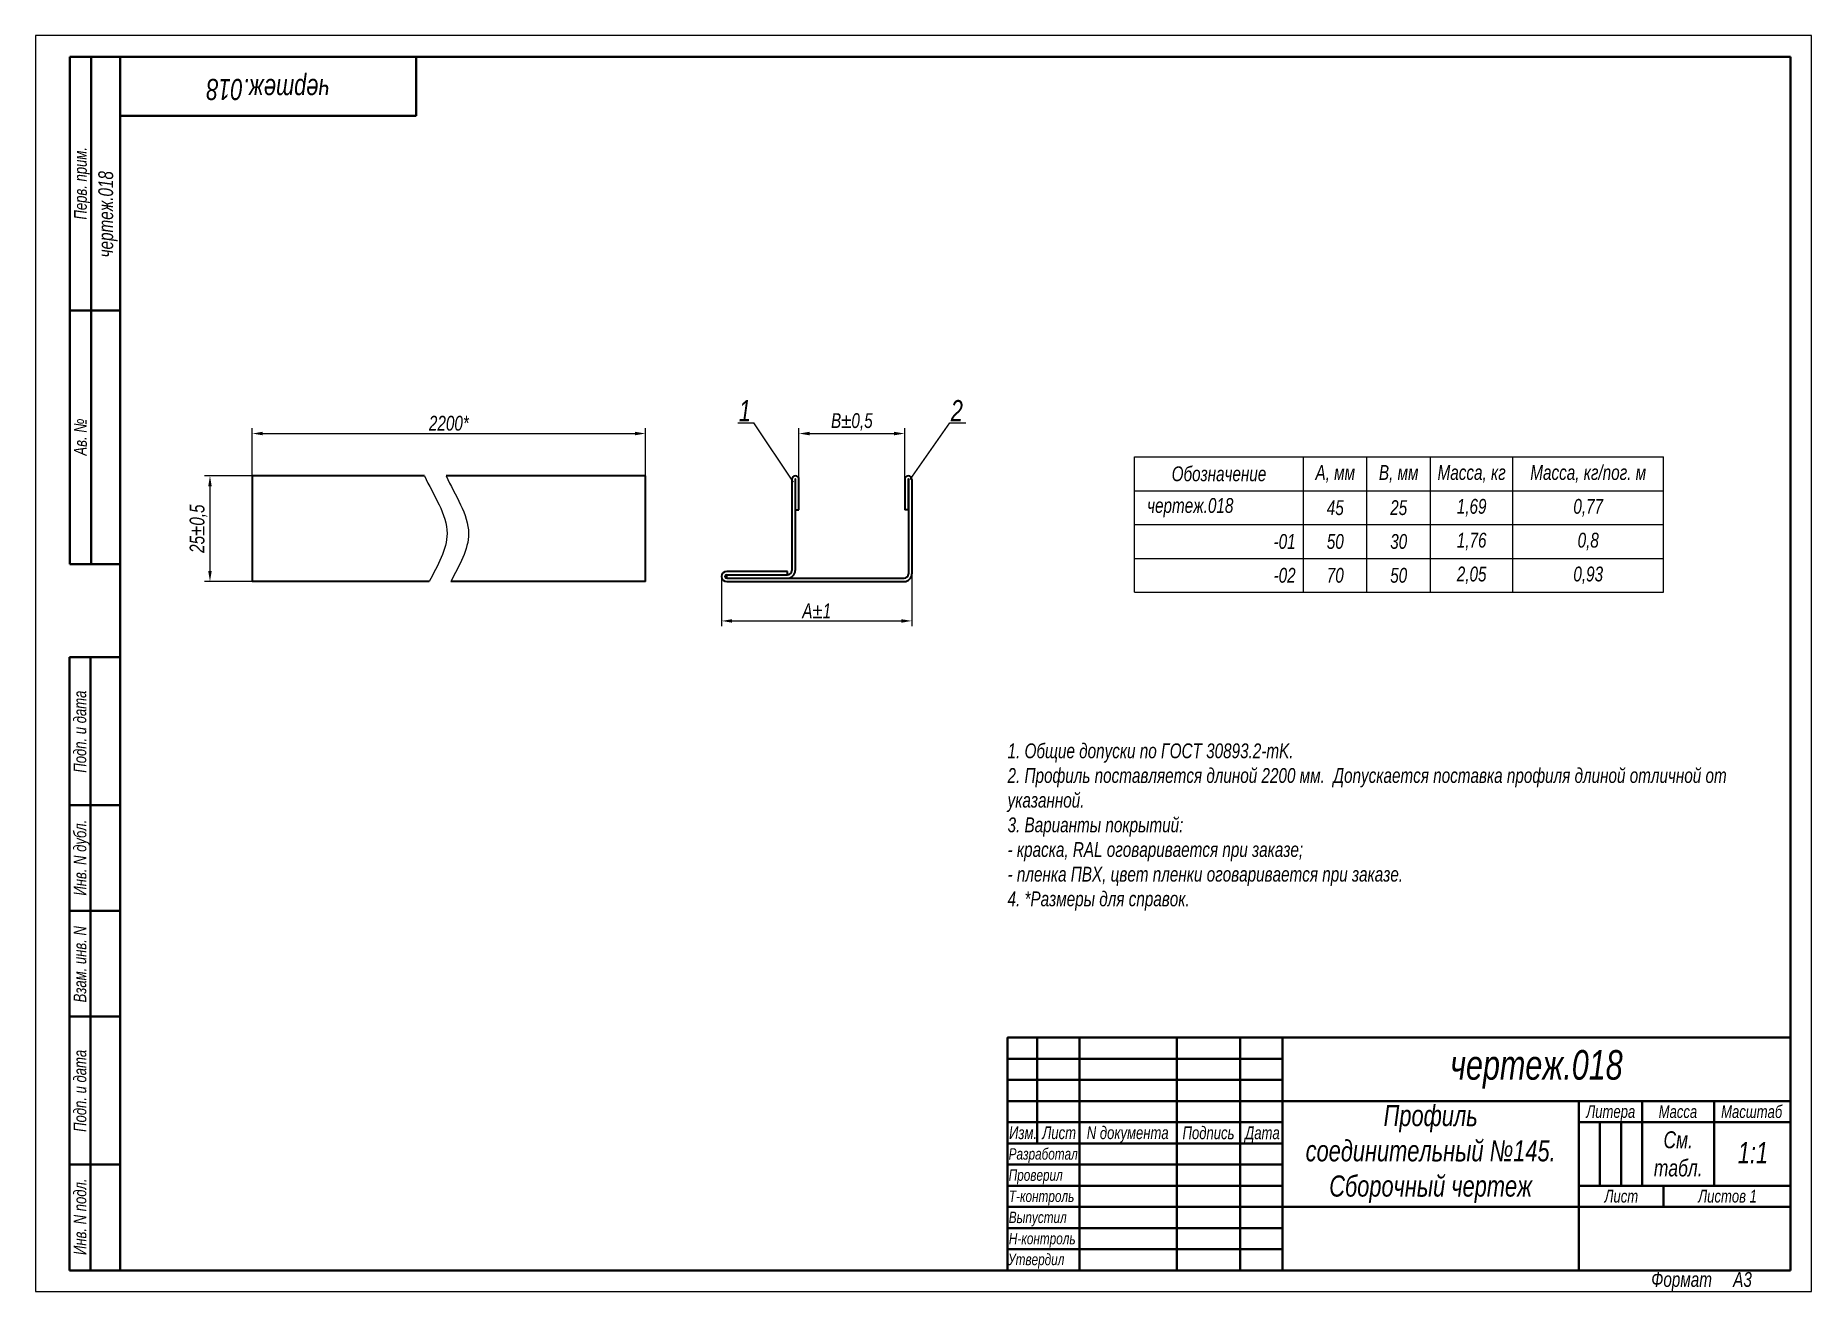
# Model space of a CAD drawing. Header units: millimetres. Extents: x 7423 to 7843, y -3423 to -3126.
import ezdxf

# ---------------------------------------------------------------- set-up
doc = ezdxf.new("R2010")
doc.units = ezdxf.units.MM
for name, color, linetype, lineweight in [('Layer_03', 7, 'Continuous', 35), ('Layer_04', 7, 'Continuous', 40), ('Layer_06', 5, 'Continuous', 13), ('Layer_07', 1, 'Continuous', 15), ('Layer_08', 6, 'Continuous', 15)]:
    doc.layers.add(name, color=color, linetype=linetype, lineweight=lineweight)
doc.styles.add('Style_01', font='ARIALNI.TTF', dxfattribs={"width": 0.9, "height": 3.5})
doc.dimstyles.new('DimStyle_02', dxfattribs={"dimtxt": 3.5, "dimasz": 2.5, "dimexe": 1.25, "dimexo": 0, "dimtad": 1, "dimdec": 1, "dimtxsty": 'Style_01', "dimcen": 2.5, "dimazin": 3, "dimtfac": 1, "dimtdec": 1, "dimtmove": 0, "dimatfit": 3})

# ---------------------------------------------------------------- blocks, each defined once
blk = doc.blocks.new('*D2171')
at = {"layer": 'Defpoints', "color": 0, "ltscale": 0.04}
for p in [(7473.92, -3230.13), (7463.92, -3255.13), (7473.92, -3255.13)]:
    blk.add_point(p, dxfattribs=at)
at = {"layer": 'Layer_07', "color": 0, "lineweight": -2, "ltscale": 0.04}
for p, q in [((7473.92, -3230.13), (7462.67, -3230.13)), ((7463.92, -3232.63), (7463.92, -3252.63)), ((7473.92, -3255.13), (7462.67, -3255.13))]:
    blk.add_line(p, q, dxfattribs=at)
at = {"layer": 'Layer_07', "color": 0, "ltscale": 0.04}
for points in [[(7463.51, -3232.63), (7464.34, -3232.63), (7463.92, -3230.13)], [(7463.51, -3252.63), (7464.34, -3252.63), (7463.92, -3255.13)]]:
    blk.add_solid(points, dxfattribs=at)
at = {"layer": 'Layer_07', "color": 0, "ltscale": 0.04, "insert": (7461.19, -3242.63), "char_height": 3.5, "attachment_point": 5, "rotation": 90, "style": 'Style_01'}
blk.add_mtext('25%%P0,5', dxfattribs=at)
blk = doc.blocks.new('*D2119')
at = {"layer": 'Defpoints', "color": 0, "ltscale": 0.04}
for p in [(7628.22, -3220.13), (7603.22, -3230.98), (7628.22, -3230.98)]:
    blk.add_point(p, dxfattribs=at)
at = {"layer": 'Layer_07', "color": 0, "lineweight": -2, "ltscale": 0.04}
for p, q in [((7603.22, -3230.98), (7603.22, -3218.88)), ((7605.72, -3220.13), (7625.72, -3220.13)), ((7628.22, -3230.98), (7628.22, -3218.88))]:
    blk.add_line(p, q, dxfattribs=at)
at = {"layer": 'Layer_07', "color": 0, "ltscale": 0.04}
for points in [[(7605.72, -3219.71), (7605.72, -3220.54), (7603.22, -3220.13)], [(7625.72, -3219.71), (7625.72, -3220.54), (7628.22, -3220.13)]]:
    blk.add_solid(points, dxfattribs=at)
at = {"layer": 'Layer_07', "color": 0, "ltscale": 0.04, "insert": (7615.72, -3217.39), "char_height": 3.5, "attachment_point": 5, "style": 'Style_01'}
blk.add_mtext('В%%P0,5', dxfattribs=at)
blk = doc.blocks.new('*D2120')
at = {"layer": 'Defpoints', "color": 0, "ltscale": 0.04}
for p in [(7584.92, -3254.28), (7629.92, -3253.03), (7629.92, -3264.44)]:
    blk.add_point(p, dxfattribs=at)
at = {"layer": 'Layer_07', "color": 0, "lineweight": -2, "ltscale": 0.04}
for p, q in [((7584.92, -3254.28), (7584.92, -3265.69)), ((7629.92, -3253.03), (7629.92, -3265.69)), ((7587.42, -3264.44), (7627.42, -3264.44))]:
    blk.add_line(p, q, dxfattribs=at)
at = {"layer": 'Layer_07', "color": 0, "ltscale": 0.04}
for points in [[(7587.42, -3264.03), (7587.42, -3264.86), (7584.92, -3264.44)], [(7627.42, -3264.03), (7627.42, -3264.86), (7629.92, -3264.44)]]:
    blk.add_solid(points, dxfattribs=at)
at = {"layer": 'Layer_07', "color": 0, "ltscale": 0.04, "insert": (7607.42, -3262.06), "char_height": 3.5, "attachment_point": 5, "style": 'Style_01'}
blk.add_mtext('А%%P1', dxfattribs=at)
blk = doc.blocks.new('*D2145')
at = {"layer": 'Defpoints', "color": 0, "ltscale": 0.04}
for p in [(7566.93, -3220.13), (7473.92, -3230.13), (7566.93, -3230.13)]:
    blk.add_point(p, dxfattribs=at)
at = {"layer": 'Layer_07', "color": 0, "lineweight": -2, "ltscale": 0.04}
for p, q in [((7473.92, -3230.13), (7473.92, -3218.88)), ((7476.42, -3220.13), (7564.43, -3220.13)), ((7566.93, -3230.13), (7566.93, -3218.88))]:
    blk.add_line(p, q, dxfattribs=at)
at = {"layer": 'Layer_07', "color": 0, "ltscale": 0.04}
for points in [[(7476.42, -3219.71), (7476.42, -3220.54), (7473.92, -3220.13)], [(7564.43, -3219.71), (7564.43, -3220.54), (7566.93, -3220.13)]]:
    blk.add_solid(points, dxfattribs=at)
at = {"layer": 'Layer_07', "color": 0, "ltscale": 0.04, "insert": (7520.42, -3217.71), "char_height": 3.5, "attachment_point": 5, "style": 'Style_01'}
blk.add_mtext('2200*', dxfattribs=at)

msp = doc.modelspace()

# ---------------------------------------------------------------- linework, layer by layer
at = {"layer": 'Layer_03'}
for p, q in [((7514.65, -3230.13), (7473.92, -3230.13)), ((7473.92, -3230.13), (7473.92, -3255.13)), ((7566.93, -3230.13), (7519.76, -3230.13)), ((7566.93, -3255.13), (7566.93, -3230.13)), ((7601.52, -3230.98), (7601.52, -3252.53)), ((7602.32, -3230.98), (7602.32, -3252.53)), ((7602.42, -3238.13), (7602.42, -3230.98)), ((7603.22, -3238.13), (7603.22, -3230.98)), ((7628.22, -3230.98), (7628.22, -3238.13)), ((7629.02, -3230.98), (7629.02, -3238.13)), ((7629.12, -3230.98), (7629.12, -3253.33)), ((7629.92, -3230.98), (7629.92, -3253.33)), ((7602.42, -3238.13), (7603.22, -3238.13)), ((7629.02, -3238.13), (7628.22, -3238.13)), ((7600.52, -3252.73), (7586.12, -3252.73)), ((7586.12, -3254.33), (7586.12, -3253.53)), ((7586.12, -3253.53), (7600.52, -3253.53)), ((7586.12, -3254.33), (7600.52, -3254.33)), ((7586.12, -3254.33), (7628.12, -3254.33)), ((7600.52, -3253.53), (7600.52, -3252.73)), ((7515.78, -3255.13), (7473.92, -3255.13)), ((7566.93, -3255.13), (7520.89, -3255.13)), ((7586.12, -3255.13), (7628.12, -3255.13))]:
    msp.add_line(p, q, dxfattribs=at)
for centre, radius, start, end in [((7602.37, -3230.98), 0.85, 0, 180), ((7602.37, -3230.98), 0.05, 0, 180), ((7629.07, -3230.98), 0.85, 0, 180), ((7629.07, -3230.98), 0.05, 0, 180), ((7586.12, -3253.93), 1.2, 90, 270), ((7586.12, -3253.93), 0.4, 90, 270), ((7600.52, -3252.53), 1.8, 270, 0), ((7600.52, -3252.53), 1, 270, 0), ((7628.12, -3253.33), 1.8, 270, 0), ((7628.12, -3253.33), 1, 270, 0)]:
    msp.add_arc(centre, radius, start, end, dxfattribs=at)
at = {"layer": 'Layer_04', "linetype": 'Continuous'}
for p, q in [((7837.67, -3131.01), (7430.79, -3131.01)), ((7430.79, -3251.01), (7430.79, -3131.01)), ((7435.79, -3251.01), (7435.79, -3131.01)), ((7442.67, -3131.01), (7442.67, -3418.01)), ((7512.67, -3131.01), (7512.67, -3145.01)), ((7837.67, -3418.01), (7837.67, -3131.01)), ((7442.67, -3145.01), (7512.67, -3145.01)), ((7430.79, -3191.01), (7442.67, -3191.01)), ((7430.79, -3251.01), (7442.67, -3251.01)), ((7430.67, -3418.01), (7430.67, -3273.01)), ((7430.67, -3273.01), (7442.67, -3273.01)), ((7435.67, -3418.01), (7435.67, -3273.01)), ((7430.67, -3308.01), (7442.67, -3308.01)), ((7430.67, -3333.01), (7442.67, -3333.01)), ((7430.67, -3358.01), (7442.67, -3358.01)), ((7652.55, -3367.97), (7717.59, -3367.97)), ((7652.55, -3372.98), (7717.59, -3372.98)), ((7652.55, -3377.98), (7717.59, -3377.98)), ((7792.64, -3382.98), (7792.64, -3397.99)), ((7797.64, -3382.98), (7797.64, -3397.99)), ((7430.67, -3393.01), (7442.67, -3393.01)), ((7652.55, -3392.99), (7717.59, -3392.99)), ((7652.55, -3397.99), (7717.59, -3397.99)), ((7652.55, -3403), (7717.59, -3403)), ((7652.55, -3408), (7717.59, -3408)), ((7652.55, -3413), (7717.59, -3413)), ((7430.67, -3418.01), (7442.67, -3418.01)), ((7442.67, -3418.01), (7837.67, -3418.01))]:
    msp.add_line(p, q, dxfattribs=at)
for points in [[(7837.67, -3362.97), (7652.55, -3362.97), (7652.55, -3418.01)], [(7659.55, -3362.97), (7659.55, -3387.99)], [(7669.56, -3362.97), (7669.56, -3418.01)], [(7692.57, -3362.97), (7692.57, -3418.01)], [(7707.58, -3362.97), (7707.58, -3418.01)], [(7717.59, -3362.97), (7717.59, -3418.01)], [(7837.67, -3377.98), (7717.59, -3377.98)], [(7787.64, -3377.98), (7787.64, -3418.01)], [(7802.65, -3377.98), (7802.65, -3397.99)], [(7819.66, -3377.98), (7819.66, -3397.99)], [(7819.66, -3377.98), (7819.66, -3397.99)], [(7652.55, -3382.98), (7717.59, -3382.98)], [(7787.64, -3382.98), (7837.67, -3382.98)], [(7652.55, -3387.99), (7717.59, -3387.99)], [(7787.64, -3397.99), (7837.67, -3397.99)], [(7807.65, -3397.99), (7807.65, -3403)], [(7717.59, -3403), (7837.67, -3403)]]:
    msp.add_lwpolyline(points, dxfattribs=at)
at = {"layer": 'Layer_08'}
for p, q in [((7422.67, -3126.01), (7422.67, -3423.01)), ((7842.67, -3126.01), (7422.67, -3126.01)), ((7842.67, -3423.01), (7842.67, -3126.01)), ((7588.77, -3217.6), (7592.56, -3217.6)), ((7601.93, -3231.59), (7592.56, -3217.6)), ((7629.51, -3230.97), (7638.89, -3217.6)), ((7638.89, -3217.6), (7642.68, -3217.6)), ((7682.55, -3257.67), (7682.55, -3225.67)), ((7682.55, -3225.67), (7807.67, -3225.67)), ((7722.55, -3257.67), (7722.55, -3225.67)), ((7722.55, -3257.67), (7722.55, -3225.67)), ((7737.55, -3257.67), (7737.55, -3225.67)), ((7752.55, -3257.67), (7752.55, -3225.67)), ((7752.55, -3257.67), (7752.55, -3225.67)), ((7772.06, -3257.67), (7772.06, -3225.67)), ((7807.67, -3257.67), (7807.67, -3225.67)), ((7682.55, -3233.67), (7807.67, -3233.67)), ((7682.55, -3241.67), (7807.67, -3241.67)), ((7682.55, -3249.67), (7807.67, -3249.67)), ((7682.55, -3257.67), (7807.67, -3257.67)), ((7422.67, -3423.01), (7842.67, -3423.01))]:
    msp.add_line(p, q, dxfattribs=at)
for points in [[(7514.65, -3230.13), (7516.72, -3234.68), (7522.7, -3243.02), (7517.73, -3251.34), (7515.78, -3255.13)], [(7519.76, -3230.13), (7521.83, -3234.68), (7527.8, -3243.02), (7522.84, -3251.34), (7520.89, -3255.13)]]:
    msp.add_open_spline(points, degree=3, knots=[155.051083, 155.051083, 155.051083, 155.051083, 169.516961, 181.548648, 181.548648, 181.548648, 181.548648], dxfattribs=at)

# ---------------------------------------------------------------- texts
at = {"layer": 'Layer_06', "linetype": 'Continuous', "lineweight": 25, "style": 'Style_01', "width": 0.9}
for s, p in [('Перв. прим.', (7434.79, -3169.53)), ('Ав. №', (7434.79, -3225.34)), ('Подп. и дата', (7434.66, -3300.33)), ('Инв. N дубл.', (7434.67, -3329.39)), ('Взам. инв. N', (7434.66, -3354.65)), ('Подп. и дата', (7434.67, -3385.27)), ('Инв. N подл.', (7434.67, -3414.38))]:
    msp.add_text(s, height=3, rotation=90, dxfattribs=at).set_placement(p)
at = {"layer": 'Layer_06', "linetype": 'Continuous', "style": 'Style_01', "width": 0.9}
msp.add_text('чертеж.018', height=3.5, rotation=90, dxfattribs=at).set_placement((7441.02, -3178.46))
for s, height, p in [('1', 5, (7589, -3217.21)), ('2', 5, (7639.12, -3217.21)), ('Изм.', 3, (7652.9, -3386.98)), ('Лист', 3, (7660.78, -3386.97)), ('N документа', 3, (7671.28, -3386.97)), ('Подпись', 3, (7693.93, -3386.99)), ('Дата', 3, (7708.72, -3386.99)), ('Разработал', 2.7, (7652.81, -3391.83)), ('1:1', 5, (7825.25, -3392.67)), ('Проверил', 2.7, (7652.82, -3396.83)), ('Т-контроль', 2.7, (7652.86, -3401.83)), ('Выпустил', 2.7, (7652.83, -3406.82)), ('Н-контроль', 2.7, (7652.86, -3411.84)), ('Утвердил', 2.7, (7652.68, -3416.78))]:
    msp.add_text(s, height=height, dxfattribs=at).set_placement(p)
at = {"layer": 'Layer_06', "linetype": 'Continuous', "lineweight": 25, "style": 'Style_01', "width": 0.9}
for s, p in [('Литера', (7789.41, -3381.95)), ('Масса', (7806.53, -3381.98)), ('Масштаб', (7821.3, -3381.98)), ('Лист ', (7793.72, -3401.97)), ('Листов 1', (7815.88, -3401.97))]:
    msp.add_text(s, height=3, dxfattribs=at).set_placement(p)
at = {"layer": 'Layer_06', "linetype": 'Continuous', "insert": (7477.67, -3138.01), "char_height": 5, "width": 70, "attachment_point": 5, "rotation": 180, "style": 'Style_01'}
msp.add_mtext('чертеж.018', dxfattribs=at)
at = {"layer": 'Layer_06', "char_height": 3.5, "style": 'Style_01'}
for s, insert, width, attachment_point in [('Обозначение', (7702.55, -3229.67), 40, 5), ('А, мм', (7730.05, -3229.67), 15, 5), ('В, мм', (7745.05, -3229.67), 15, 5), ('Масса, кг', (7762.3, -3229.67), 19.5151, 5), ('Масса, кг/пог. м', (7789.87, -3229.67), 35.6082, 5), ('   чертеж.018', (7682.55, -3237.67), 40, 4), ('\\pxsm0.6;45', (7730.05, -3237.67), 15, 5), ('\\pxsm0.6;25', (7745.05, -3237.67), 15, 5), ('\\pxsm0.6;1,69', (7762.3, -3237.67), 19.5151, 5), ('\\pxsm0.6;0,77', (7789.87, -3237.67), 35.6082, 5), ('-01', (7718.07, -3245.67), 40, 5), ('\\pxsm0.6;50', (7730.05, -3245.67), 15, 5), ('\\pxsm0.6;30', (7745.05, -3245.67), 15, 5), ('\\pxsm0.6;1,76', (7762.3, -3245.67), 19.5151, 5), ('\\pxsm0.6;0,8', (7789.87, -3245.67), 35.6082, 5), ('-02', (7718.07, -3253.67), 40, 5), ('\\pxsm0.6;70', (7730.05, -3253.67), 15, 5), ('50', (7745.05, -3253.67), 15, 5), ('\\pxsm0.6;2,05', (7762.3, -3253.67), 19.5151, 5), ('\\pxsm0.6;0,93', (7789.87, -3253.67), 35.6082, 5)]:
    msp.add_mtext(s, dxfattribs=dict(at, insert=insert, width=width, attachment_point=attachment_point))
at = {"layer": 'Layer_06', "insert": (7652.55, -3332.97), "char_height": 3.5, "attachment_point": 7, "style": 'Style_01'}
msp.add_mtext_dynamic_manual_height_columns('1. Общие допуски по ГОСТ 30893.2-mK.\\P\\pxb0.25,ql;2. Профиль поставляется длиной 2200 мм.  Допускается поставка профиля длиной отличной от указанной.\\P\\pq*;3. Варианты покрытий:\\P- краска, RAL оговаривается при заказе;\\P- пленка ПВХ, цвет пленки оговаривается при заказе.\\P\\pql;4. *Размеры для справок.', width=174.6214, gutter_width=70, heights=[66.33], dxfattribs=at)
at = {"layer": 'Layer_06', "linetype": 'Continuous', "attachment_point": 5, "style": 'Style_01'}
for s, insert, char_height, width in [('чертеж.018', (7777.63, -3370.48), 7, 120.08), ('Профиль \\Pсоединительный №145.\\PСборочный чертеж', (7752.61, -3390.49), 5, 70.0467), ('См. табл.', (7811.15, -3390.49), 4, 17.0113)]:
    msp.add_mtext(s, dxfattribs=dict(at, insert=insert, char_height=char_height, width=width))
at = {"layer": 'Layer_06', "linetype": 'Continuous', "lineweight": 25, "insert": (7804.77, -3418.41), "char_height": 3.5, "width": 32.9515, "attachment_point": 1, "style": 'Style_01'}
msp.add_mtext('Формат     А3', dxfattribs=at)

# ---------------------------------------------------------------- dimensions: what is measured, and where the dimension line sits
at = {"layer": 'Layer_07', "ltscale": 0.04}
for base, p1, p2, text, picture, middle in [((7566.93, -3220.13), (7473.92, -3230.13), (7566.93, -3230.13), '2200*', '*D2145', (7520.42, -3217.71)), ((7628.22, -3220.13), (7603.22, -3230.98), (7628.22, -3230.98), 'В%%P0,5', '*D2119', (7615.72, -3217.39)), ((7629.92, -3264.44), (7584.92, -3254.28), (7629.92, -3253.03), 'А%%P1', '*D2120', (7607.42, -3262.06))]:
    dim = msp.add_linear_dim(base=base, p1=p1, p2=p2, text=text, dimstyle='DimStyle_02', dxfattribs=at)
    dim.commit()
    dim.dimension.update_dxf_attribs({"geometry": picture, "text_midpoint": middle})
dim = msp.add_linear_dim(base=(7463.92, -3255.13), p1=(7473.92, -3230.13), p2=(7473.92, -3255.13), angle=90, text='<>%%P0,5', dimstyle='DimStyle_02', dxfattribs=at)
dim.commit()
dim.dimension.update_dxf_attribs({"geometry": '*D2171', "text_midpoint": (7461.19, -3242.63)})

doc.saveas('drawing.dxf')
